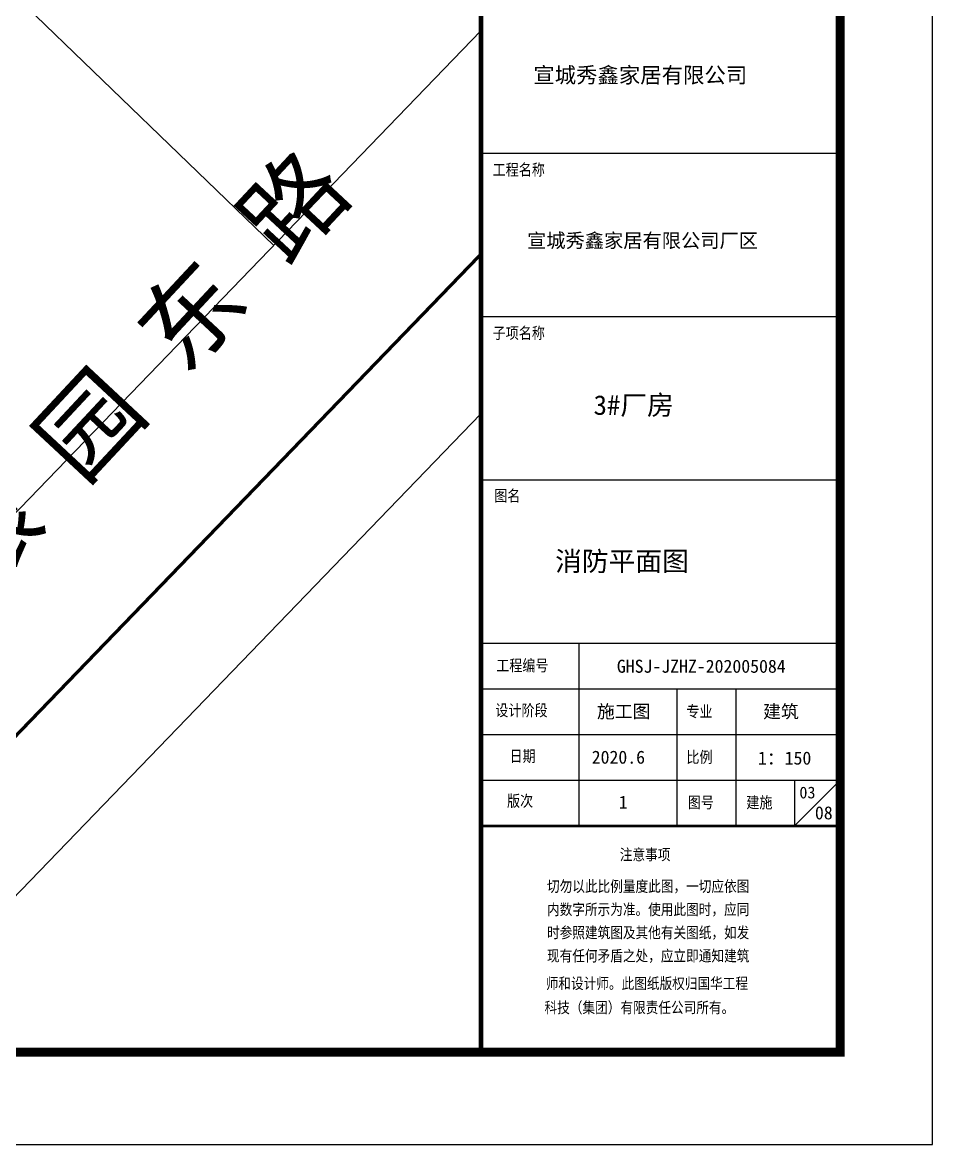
# Model space of a CAD drawing. Extents: x -21908402 to 2165534, y 88493 to 5079726.
# Drawn here: x 2155683 to 2165534, y 402812 to 414962 of the extents above; entities that cross this region are included whole.
import ezdxf

# ---------------------------------------------------------------- set-up
doc = ezdxf.new("R2010")
doc.units = 0
doc.header["$LTSCALE"] = 1000
doc.linetypes.add('DOTE', pattern=[2.42, 2, -0.2, 0.02, -0.2])
for name, color, linetype in [('1', 140, 'Continuous'), ('DLSS', 4, 'Continuous'), ('PP-PM-TK', 7, 'Continuous'), ('PUB_TEXT', 7, 'Continuous'), ('PUB_TITLE', 4, 'Continuous'), ('RD-中线', 1, 'Continuous'), ('RD-红线', 7, 'Continuous'), ('TX-图例', 7, 'Continuous'), ('道路中心线', 1, 'DOTE')]:
    doc.layers.add(name, color=color, linetype=linetype)
doc.styles.add('-黑体', font='simhei.ttf', dxfattribs={"width": 0.8})
doc.styles.add('TQ', font='txt.shx', dxfattribs={"width": 0.8, "bigfont": 'hztxt.shx'})
doc.styles.add('宋体', font='')
doc.styles.get('宋体').set_extended_font_data('SimSun')

# ---------------------------------------------------------------- blocks, each defined once
blk = doc.blocks.new('FFF')
at = {"linetype": 'Continuous'}
for p in [(40393271.939, 3421618.541), (40393210.781, 3421555.18)]:
    blk.add_line(p, (40393271.939, 3421555.18), dxfattribs=at)
at = {"layer": 'DLSS', "color": 4, "linetype": 'Continuous'}
blk.add_line((40393271.939, 3421591.182), (40393257.547, 3421576.272), dxfattribs=at)
at = {"layer": 'DLSS', "color": 4, "linetype": 'Continuous', "const_width": 0.15, "flags": 128}
blk.add_lwpolyline([(40393237.188, 3421555.18), (40393271.939, 3421591.182)], dxfattribs=at)
at = {"layer": 'RD-中线', "linetype": 'Continuous', "flags": 128}
blk.add_lwpolyline([(40393271.939, 3421601.262), (40393227.459, 3421555.18)], dxfattribs=at)
at = {"layer": 'RD-红线'}
blk.add_lwpolyline([(40393271.939, 3421583.983), (40393244.137, 3421555.18)], dxfattribs=at)
at = {"layer": '道路中心线', "linetype": 'DOTE'}
blk.add_line((40393223.902, 3421628.928), (40393262.594, 3421591.58), dxfattribs=at)
at = {"layer": 'TX-图例', "style": '宋体'}
blk.add_text('规 划 粮 园 东 路', height=3.30866, rotation=47.0207, dxfattribs=at).set_placement((40393240.091, 3421565.878))
blk = doc.blocks.new('tk')
at = {"layer": '1'}
for p, q in [((1742537, 356592), (1748371, 356592)), ((1742537, 353940), (1748371, 353940)), ((1742537, 351288), (1748371, 351288))]:
    blk.add_line(p, q, dxfattribs=at)
at = {"layer": '1', "color": 4}
for p, q in [((1742537, 348637), (1748371, 348637)), ((1744128, 348637), (1744128, 345667)), ((1742537, 347894), (1748371, 347894)), ((1745719, 347894), (1745719, 345667)), ((1746678, 347894), (1746678, 345667)), ((1742537, 347152), (1748371, 347152)), ((1742537, 346409), (1748371, 346409)), ((1747628, 346409), (1747628, 345667)), ((1748371, 346409), (1747628, 345667))]:
    blk.add_line(p, q, dxfattribs=at)
at = {"layer": '1', "color": 4, "const_width": 42.4}
blk.add_lwpolyline([(1742537, 345667), (1748371, 345667)], dxfattribs=at)
at = {"layer": 'PP-PM-TK', "color": 4, "const_width": 74.2}
blk.add_lwpolyline([(1742537, 401993), (1742537, 341993)], dxfattribs=at)
at = {"layer": 'PUB_TEXT', "color": 2, "style": 'TQ'}
for s, height, p in [('工程名称', 212.1, (1742727, 356211)), ('子项名称', 212.1, (1742727, 353559)), ('图名', 212.1, (1742753, 350915)), ('工程编号', 212.1, (1742785, 348159)), ('设计阶段', 212.1, (1742771, 347431)), ('专业', 212.1, (1745873, 347413)), ('日期', 212.1, (1743002, 346688)), ('比例', 212.1, (1745873, 346671)), ('版次', 212.1, (1742961, 345960)), ('图号', 212.1, (1745896, 345936)), ('建施', 212.1, (1746846, 345935)), ('注意事项', 205.3, (1744792, 345092)), ('切勿以此比例量度此图，一切应依图', 205.34, (1743610, 344577)), ('内数字所示为准。使用此图时，应同', 205.34, (1743610, 344201)), ('时参照建筑图及其他有关图纸，如发', 205.34, (1743610, 343825)), ('现有任何矛盾之处，应立即通知建筑', 205.34, (1743610, 343448)), ('师和设计师。此图纸版权归国华工程', 205.34, (1743589, 343000)), ('科技（集团）有限责任公司所有。', 205.34, (1743570, 342608))]:
    blk.add_text(s, height=height, dxfattribs=at).set_placement(p)
at = {"layer": 'PUB_TITLE', "color": 255, "style": '-黑体'}
for s, height, p in [('宣城秀鑫家居有限公司', 254.6, (1743388, 357735)), ('宣城秀鑫家居有限公司厂区', 229.1, (1743286, 355060)), ('3#厂房', 318.2, (1744367, 352344)), ('GHSJ-JZHZ-202005084', 212.13, (1744744, 348155)), ('施工图', 212.1, (1744422, 347420)), ('建筑', 212.1, (1747119, 347420)), ('2020.6', 212.1, (1744336, 346678)), ('1：150', 212.1, (1747035, 346663)), ('1', 212, (1744775, 345945)), ('08', 212.1, (1747960, 345774))]:
    blk.add_text(s, height=height, dxfattribs=at).set_placement(p)

msp = doc.modelspace()

# ---------------------------------------------------------------- linework, layer by layer
at = {"layer": 'PUB_TITLE'}
msp.add_lwpolyline([(2106134, 402812), (2165534, 402812), (2165534, 444812), (2106134, 444812)], close=True, dxfattribs=at)
at = {"layer": 'PUB_TITLE', "const_width": 100}
msp.add_lwpolyline([(2108634, 403812), (2164534, 403812), (2164534, 443812), (2108634, 443812)], close=True, dxfattribs=at)

# ---------------------------------------------------------------- block references
at = {"xscale": 0.6666666666278616, "yscale": 0.6666666666569654, "zscale": 0.6666666666666665}
msp.add_blockref('tk', (998954, 175817), dxfattribs=at)
at = {"linetype": 'Continuous', "xscale": 240, "yscale": 240, "zscale": 240}
msp.add_blockref('FFF', (-9692224620, -820769431), dxfattribs=at)

# ---------------------------------------------------------------- texts
at = {"layer": 'PUB_TITLE', "color": 255, "style": '-黑体'}
for s, height, p in [('消防平面图 ', 212.1, (2161449, 409022)), ('03', 127.3, (2164093, 406560))]:
    msp.add_text(s, height=height, dxfattribs=at).set_placement(p)

doc.saveas('drawing.dxf')
